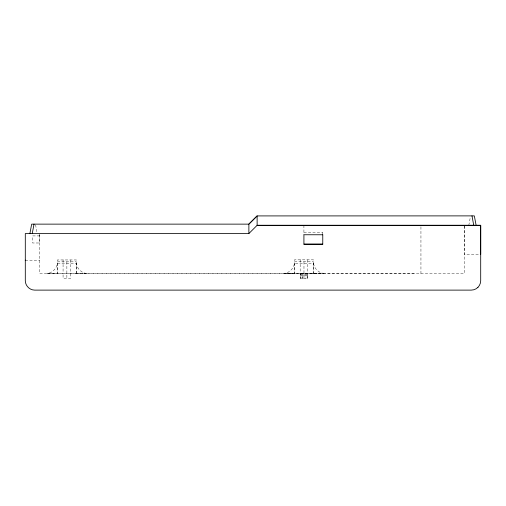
<?xml version="1.0" encoding="UTF-8"?>
<svg xmlns="http://www.w3.org/2000/svg" width="506" height="506" viewBox="0 0 506 506"><rect width="100%" height="100%" fill="white"/><g stroke="black" fill="none" stroke-linecap="round" stroke-linejoin="round"><path stroke-width="0.38" stroke-dasharray="2.53 1.9" d="M420.941 273.62L420.941 225.341M464.204 226.062L464.204 254.328L479.131 254.328M76.292 273.62L76.393 263.373L57.342 263.373C56.723 268.534 52.358 272.898 47.197 273.518L313.397 273.506L313.499 263.265L294.441 263.265C293.822 268.42 289.457 272.785 284.302 273.404L323.638 273.404C318.483 272.785 314.118 268.42 313.499 263.265M468.803 225.309L470.435 216.612M75.976 273.62L85.868 273.518M313.075 273.506L322.967 273.404M303.916 232.393L322.765 232.412M39.677 235.916L32.605 235.916L32.605 242.988L39.677 242.988L39.677 233.557L39.677 273.62L464.204 273.62L464.204 225.315M25.3 260.426L39.677 260.426L39.677 260.09M294.441 261.728L313.499 261.728M57.342 261.836L76.393 261.836M300.684 273.506L300.684 278.218L300.305 278.218L300.305 273.506L300.178 278.218L307.762 278.218L307.762 273.506M302.424 278.218L302.424 273.506L302.076 273.506L302.076 278.218L302.986 278.218L302.986 273.506L415.287 273.62M284.973 273.404L294.865 273.506M47.868 273.518L57.766 273.62M86.539 273.518C81.377 272.898 77.013 268.534 76.393 263.373M35.572 224.86L37.064 232.836M294.441 263.265L294.543 273.506M57.342 263.373L57.444 273.62M322.765 232.393L322.765 234.765M313.499 273.404L313.499 259.837L294.441 259.837L294.441 273.404M307.762 259.837L307.762 273.404M307.635 273.506L307.635 278.218L307.256 278.218L307.256 273.506M306.655 273.506L306.655 278.218M305.864 273.506L305.864 278.218M304.954 273.506L304.954 278.218M303.916 225.341L303.916 234.765M303.967 261.728L303.967 278.218M301.285 273.506L301.285 278.218M300.178 259.837L300.178 273.404M76.393 273.518L76.393 259.951L57.342 259.951L57.342 273.518M70.663 259.951L70.663 273.518M70.663 273.62L70.663 278.332L63.073 278.332L63.073 273.62M66.868 261.836L66.868 278.332M63.073 259.951L63.073 273.518"/><path stroke-width="0.76" d="M480.7 254.328L480.7 225.315L257.124 225.315L248.876 233.557L25.3 233.557L25.3 280.691C25.268 285.732 29.683 290.147 34.724 290.115L471.276 290.115L473.711 289.793L475.988 288.85L477.942 287.351M29.898 233.557L31.663 224.133L248.876 224.133L257.124 215.917L474.337 215.885L476.108 225.309M32.251 233.557L34.022 224.133M477.942 287.351L479.435 285.403L480.377 283.126L480.7 280.691L480.7 225.315L475.988 225.315M474.925 225.309L257.124 225.322L257.124 215.898L248.876 224.133L248.876 233.557M303.916 244.177L322.765 244.177M471.984 215.885L473.749 225.309M25.3 260.09L25.3 260.426M322.765 234.765L303.916 234.752L303.916 244.196L322.765 244.196L322.765 234.752"/></g></svg>
